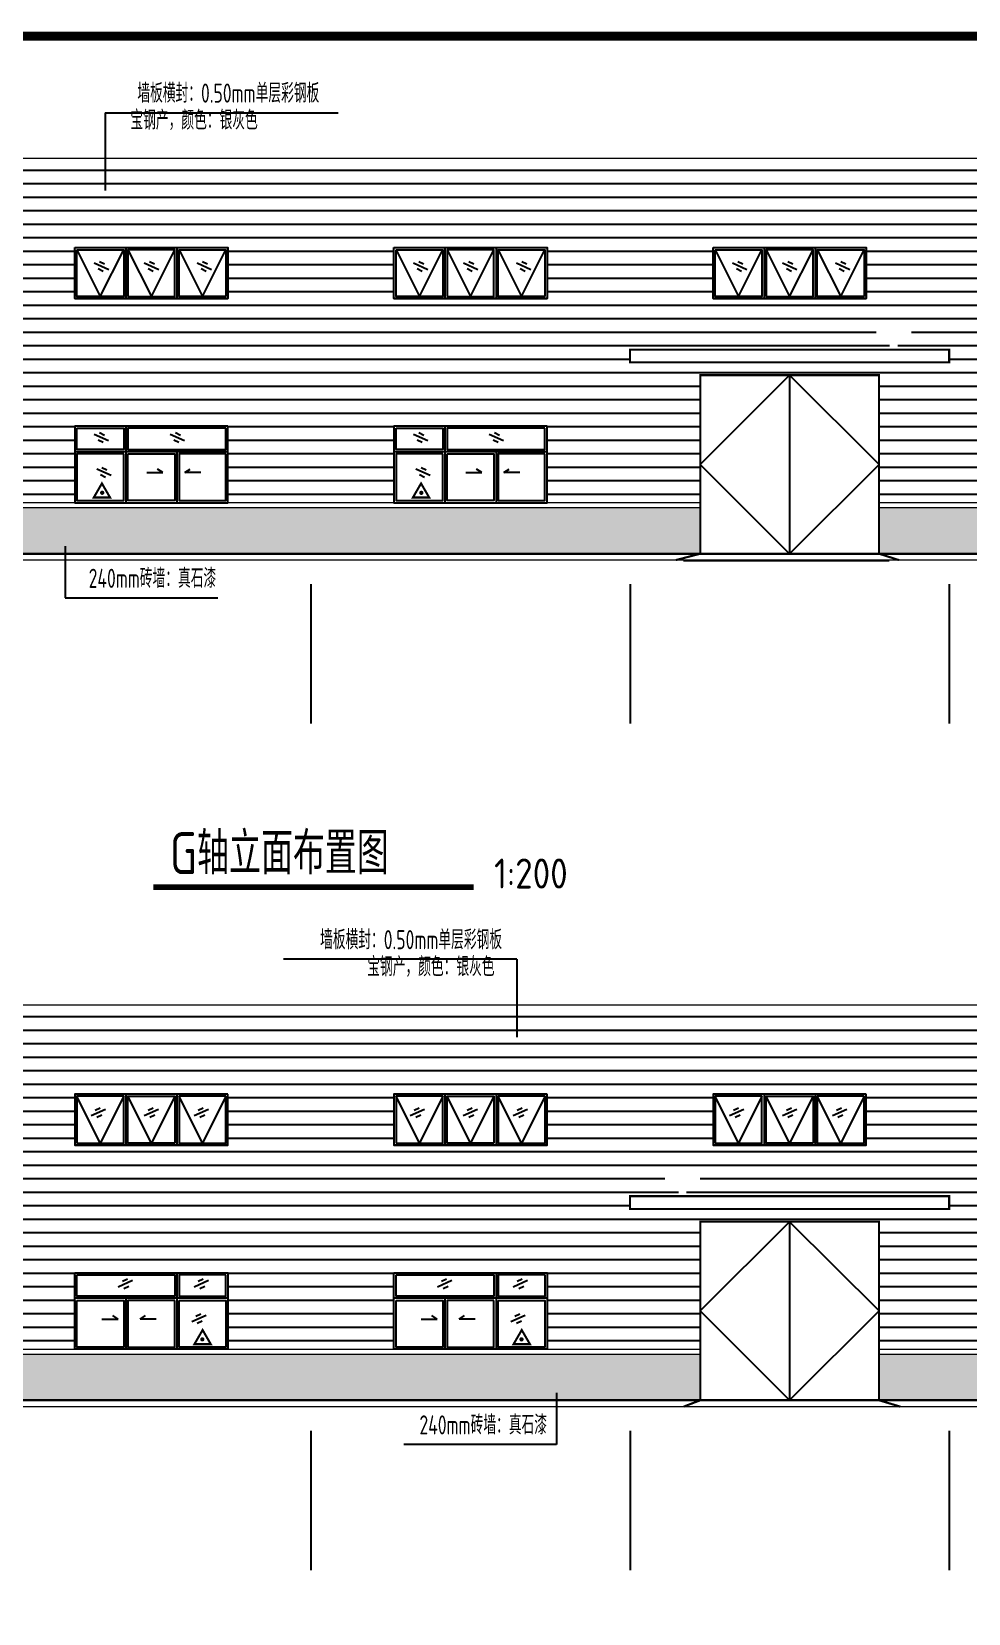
# Model space of a CAD drawing. Extents: x 180850 to 1399066, y 113487 to 334416.
# Drawn here: x 711669 to 733682, y 278472 to 315676 of the extents above; entities that cross this region are included whole.
import ezdxf
from ezdxf.enums import TextEntityAlignment as Align

# ---------------------------------------------------------------- set-up
doc = ezdxf.new("R2010")
doc.units = 0
doc.header["$LTSCALE"] = 1000
for name, color, linetype in [('AXIS', 3, 'Continuous'), ('DIM_SYMB', 3, 'Continuous'), ('PUB_TEXT', 7, 'Continuous'), ('PUB_TITLE', 4, 'Continuous'), ('REIN', 1, 'Continuous')]:
    doc.layers.add(name, color=color, linetype=linetype)
doc.styles.add('C', font='tssdeng.shx', dxfattribs={"height": 3, "bigfont": 'tssdchn.shx'})
doc.styles.get("Standard").update_dxf_attribs({"font": 'gbenor.shx', "bigfont": 'gbcbig.shx'})

msp = doc.modelspace()

# ---------------------------------------------------------------- hatches: boundary and pattern name
at = {"true_color": 0xc7c8ca}
h = msp.add_hatch(dxfattribs=at)
h.set_pattern_fill('ANSI31', color=9, scale=200, angle=315)
h.set_pattern_definition([(0, (0, 0), (9e-14, 317.5), [])])
h.paths.add_polyline_path([(740699.08, 312696.59), (688212.75, 312696.59), (688246.04, 304596.67), (690182.37, 304596.67), (690182.37, 306396.67), (693782.4, 306396.67), (693782.4, 304596.67), (697682.37, 304596.67), (697682.37, 306396.67), (701282.4, 306396.67), (701282.4, 304596.67), (704882.38, 304596.67), (704882.38, 307596.67), (709082.38, 307596.67), (709082.38, 304596.67), (712682.34, 304596.67), (712682.34, 306396.67), (716282.37, 306396.67), (716282.37, 304596.67), (720182.34, 304596.67), (720182.34, 306396.67), (723782.37, 306396.67), (723782.37, 304596.67), (727382.38, 304596.67), (727382.38, 307596.67), (731582.38, 307596.67), (731582.38, 304596.67), (735182.37, 304596.67), (735182.37, 306396.67), (738782.4, 306396.67), (738782.4, 304596.67), (740732.37, 304596.67)])
h.paths.add_polyline_path([(712682.35, 309396.67), (712682.35, 310596.67), (716282.35, 310596.67), (716282.35, 309396.67)], flags=16)
h.paths.add_polyline_path([(716232.41, 309446.67), (715132.35, 309446.67), (715132.35, 310546.66), (716232.41, 310546.66)], flags=0)
h.paths.add_polyline_path([(715032.35, 309446.67), (713932.35, 309446.67), (713932.35, 310546.66), (715032.35, 310546.66)], flags=0)
h.paths.add_polyline_path([(720182.35, 309396.67), (720182.35, 310596.67), (723782.35, 310596.67), (723782.35, 309396.67)], flags=16)
h.paths.add_polyline_path([(720231.99, 309446.69), (720232, 310546.69), (721332.05, 310546.66), (721332.04, 309446.66)], flags=0)
h.paths.add_polyline_path([(713832.04, 309446.66), (712731.99, 309446.69), (712732, 310546.69), (713832.05, 310546.66)], flags=0)
h.paths.add_polyline_path([(721432.35, 309446.67), (721432.35, 310546.66), (722532.35, 310546.66), (722532.35, 309446.67)], flags=0)
h.paths.add_polyline_path([(710101.17, 308796.67), (709501.17, 308196.67), (710101.17, 308196.67), (710732.38, 308196.67), (710732.38, 307896.67), (703232.38, 307896.67), (703232.38, 308196.67), (709501.17, 308196.67), (708901.17, 308796.67)], flags=16)
h.paths.add_polyline_path([(722632.35, 309446.67), (722632.35, 310546.66), (723732.41, 310546.66), (723732.41, 309446.67)], flags=0)
h.paths.add_polyline_path([(705182.35, 309396.67), (705182.35, 310596.67), (708782.35, 310596.67), (708782.35, 309396.67)], flags=16)
h.paths.add_polyline_path([(725732.38, 307896.67), (725732.38, 308196.67), (731928.64, 308196.67), (731328.64, 308796.67), (732528.64, 308796.67), (731928.64, 308196.67), (732528.64, 308196.67), (733232.38, 308196.67), (733232.38, 307896.67)], flags=16)
h.paths.add_polyline_path([(708732.41, 309446.67), (707632.35, 309446.67), (707632.35, 310546.66), (708732.41, 310546.66)], flags=0)
h.paths.add_polyline_path([(707532.35, 309446.67), (706432.35, 309446.67), (706432.35, 310546.66), (707532.35, 310546.66)], flags=0)
h.paths.add_polyline_path([(727682.35, 309396.67), (727682.35, 310596.67), (731282.35, 310596.67), (731282.35, 309396.67)], flags=16)
h.paths.add_polyline_path([(727731.99, 309446.69), (727732, 310546.69), (728832.05, 310546.66), (728832.04, 309446.66)], flags=0)
h.paths.add_polyline_path([(706332.04, 309446.66), (705231.99, 309446.69), (705232, 310546.69), (706332.05, 310546.66)], flags=0)
h.paths.add_polyline_path([(728932.35, 309446.67), (728932.35, 310546.66), (730032.35, 310546.66), (730032.35, 309446.67)], flags=0)
h.paths.add_polyline_path([(730132.35, 309446.67), (730132.35, 310546.66), (731232.41, 310546.66), (731232.41, 309446.67)], flags=0)
h.paths.add_polyline_path([(697682.35, 309396.67), (697682.35, 310596.67), (701282.35, 310596.67), (701282.35, 309396.67)], flags=16)
h.paths.add_polyline_path([(701232.41, 309446.67), (700132.35, 309446.67), (700132.35, 310546.66), (701232.41, 310546.66)], flags=0)
h.paths.add_polyline_path([(700032.35, 309446.67), (698932.35, 309446.67), (698932.35, 310546.66), (700032.35, 310546.66)], flags=0)
h.paths.add_polyline_path([(735182.35, 309396.67), (735182.35, 310596.67), (738782.35, 310596.67), (738782.35, 309396.67)], flags=16)
h.paths.add_polyline_path([(735231.99, 309446.69), (735232, 310546.69), (736332.05, 310546.66), (736332.04, 309446.66)], flags=0)
h.paths.add_polyline_path([(698832.04, 309446.66), (697731.99, 309446.69), (697732, 310546.69), (698832.05, 310546.66)], flags=0)
h.paths.add_polyline_path([(736432.35, 309446.67), (736432.35, 310546.66), (737532.35, 310546.66), (737532.35, 309446.67)], flags=0)
h.paths.add_polyline_path([(737632.35, 309446.67), (737632.35, 310546.66), (738732.41, 310546.66), (738732.41, 309446.67)], flags=0)
h.paths.add_polyline_path([(690182.35, 309396.67), (690182.35, 310596.67), (693782.35, 310596.67), (693782.35, 309396.67)], flags=16)
h.paths.add_polyline_path([(693732.41, 309446.67), (692632.35, 309446.67), (692632.35, 310546.66), (693732.41, 310546.66)], flags=0)
h.paths.add_polyline_path([(692532.35, 309446.67), (691432.35, 309446.67), (691432.35, 310546.66), (692532.35, 310546.66)], flags=0)
h.paths.add_polyline_path([(691332.04, 309446.66), (690231.99, 309446.69), (690232, 310546.69), (691332.05, 310546.66)], flags=0)
h.paths.add_polyline_path([(710223.75, 308857.92), (712201.25, 308857.92), (712201.25, 309750.42), (710223.75, 309750.42)], flags=24)
h.paths.add_polyline_path([(732651.22, 308857.92), (734628.72, 308857.92), (734628.72, 309750.42), (732651.22, 309750.42)], flags=24)
h = msp.add_hatch(dxfattribs=at)
h.set_pattern_fill('AR-B816', color=9, scale=150)
h.set_pattern_definition([(0, (321896.65, 222530.94), (0, 181.9656), []), (90, (321896.65, 222530.94), (-181.9656, 181.9656), [181.9656, -181.9656])])
h.paths.add_polyline_path([(704882.38, 304476.67), (688246.04, 304476.67), (688246.04, 303396.67), (704882.38, 303396.67)])
h.paths.add_polyline_path([(727382.38, 304476.67), (709082.38, 304476.67), (709082.38, 303396.67), (727382.38, 303396.67)])
h.paths.add_polyline_path([(740732.38, 304476.67), (731582.38, 304476.67), (731582.38, 303396.67), (740732.38, 303396.67)])
h.paths.add_polyline_path([(748847.27, 304476.67), (740732.38, 304476.67), (740732.38, 303396.67), (748847.27, 303396.67)])
h = msp.add_hatch(dxfattribs=at)
h.set_pattern_fill('ANSI31', color=9, scale=200, angle=315)
h.set_pattern_definition([(0, (0, -19912.32), (9e-14, 317.5), [])])
h.paths.add_polyline_path([(695765.68, 292784.27), (748252.02, 292784.27), (748218.72, 284684.35), (746282.4, 284684.35), (746282.4, 286484.35), (742682.37, 286484.35), (742682.37, 284684.35), (738782.4, 284684.35), (738782.4, 286484.35), (735182.37, 286484.35), (735182.37, 284684.35), (731582.38, 284684.35), (731582.38, 287684.35), (727382.38, 287684.35), (727382.38, 284684.35), (723782.43, 284684.35), (723782.43, 286484.35), (720182.4, 286484.35), (720182.4, 284684.35), (716282.43, 284684.35), (716282.43, 286484.35), (712682.4, 286484.35), (712682.4, 284684.35), (709082.38, 284684.35), (709082.38, 287684.35), (704882.38, 287684.35), (704882.38, 284684.35), (701282.4, 284684.35), (701282.4, 286484.35), (697682.37, 286484.35), (697682.37, 284684.35), (695732.39, 284684.35)])
h.paths.add_polyline_path([(723782.41, 289484.35), (723782.41, 290684.35), (720182.41, 290684.35), (720182.41, 289484.35)], flags=16)
h.paths.add_polyline_path([(720232.35, 289534.35), (721332.41, 289534.35), (721332.41, 290634.34), (720232.35, 290634.34)], flags=0)
h.paths.add_polyline_path([(721432.41, 289534.35), (722532.41, 289534.35), (722532.41, 290634.34), (721432.41, 290634.34)], flags=0)
h.paths.add_polyline_path([(716282.41, 289484.35), (716282.41, 290684.35), (712682.41, 290684.35), (712682.41, 289484.35)], flags=16)
h.paths.add_polyline_path([(716232.78, 289534.38), (716232.77, 290634.38), (715132.72, 290634.34), (715132.72, 289534.34)], flags=0)
h.paths.add_polyline_path([(722632.72, 289534.34), (723732.78, 289534.38), (723732.77, 290634.38), (722632.72, 290634.34)], flags=0)
h.paths.add_polyline_path([(715032.41, 289534.35), (715032.41, 290634.34), (713932.41, 290634.34), (713932.41, 289534.35)], flags=0)
h.paths.add_polyline_path([(726363.6, 288884.35), (726963.6, 288284.35), (726363.6, 288284.35), (725732.38, 288284.35), (725732.38, 287984.35), (733232.38, 287984.35), (733232.38, 288284.35), (726963.6, 288284.35), (727563.6, 288884.35)], flags=16)
h.paths.add_polyline_path([(713832.41, 289534.35), (713832.41, 290634.34), (712732.35, 290634.34), (712732.35, 289534.35)], flags=0)
h.paths.add_polyline_path([(731282.41, 289484.35), (731282.41, 290684.35), (727682.41, 290684.35), (727682.41, 289484.35)], flags=16)
h.paths.add_polyline_path([(710732.38, 287984.35), (710732.38, 288284.35), (704536.12, 288284.35), (705136.12, 288884.35), (703936.12, 288884.35), (704536.12, 288284.35), (703936.12, 288284.35), (703232.38, 288284.35), (703232.38, 287984.35)], flags=16)
h.paths.add_polyline_path([(727732.35, 289534.35), (728832.41, 289534.35), (728832.41, 290634.34), (727732.35, 290634.34)], flags=0)
h.paths.add_polyline_path([(728932.41, 289534.35), (730032.41, 289534.35), (730032.41, 290634.34), (728932.41, 290634.34)], flags=0)
h.paths.add_polyline_path([(708782.41, 289484.35), (708782.41, 290684.35), (705182.41, 290684.35), (705182.41, 289484.35)], flags=16)
h.paths.add_polyline_path([(708732.78, 289534.38), (708732.77, 290634.38), (707632.72, 290634.34), (707632.72, 289534.34)], flags=0)
h.paths.add_polyline_path([(730132.72, 289534.34), (731232.78, 289534.38), (731232.77, 290634.38), (730132.72, 290634.34)], flags=0)
h.paths.add_polyline_path([(707532.41, 289534.35), (707532.41, 290634.34), (706432.41, 290634.34), (706432.41, 289534.35)], flags=0)
h.paths.add_polyline_path([(706332.41, 289534.35), (706332.41, 290634.34), (705232.35, 290634.34), (705232.35, 289534.35)], flags=0)
h.paths.add_polyline_path([(738782.41, 289484.35), (738782.41, 290684.35), (735182.41, 290684.35), (735182.41, 289484.35)], flags=16)
h.paths.add_polyline_path([(735232.35, 289534.35), (736332.41, 289534.35), (736332.41, 290634.34), (735232.35, 290634.34)], flags=0)
h.paths.add_polyline_path([(736432.41, 289534.35), (737532.41, 289534.35), (737532.41, 290634.34), (736432.41, 290634.34)], flags=0)
h.paths.add_polyline_path([(701282.41, 289484.35), (701282.41, 290684.35), (697682.41, 290684.35), (697682.41, 289484.35)], flags=16)
h.paths.add_polyline_path([(701232.78, 289534.38), (701232.77, 290634.38), (700132.72, 290634.34), (700132.72, 289534.34)], flags=0)
h.paths.add_polyline_path([(737632.72, 289534.34), (738732.78, 289534.38), (738732.77, 290634.38), (737632.72, 290634.34)], flags=0)
h.paths.add_polyline_path([(700032.41, 289534.35), (700032.41, 290634.34), (698932.41, 290634.34), (698932.41, 289534.35)], flags=0)
h.paths.add_polyline_path([(698832.41, 289534.35), (698832.41, 290634.34), (697732.35, 290634.34), (697732.35, 289534.35)], flags=0)
h.paths.add_polyline_path([(746282.41, 289484.35), (746282.41, 290684.35), (742682.41, 290684.35), (742682.41, 289484.35)], flags=16)
h.paths.add_polyline_path([(742732.35, 289534.35), (743832.41, 289534.35), (743832.41, 290634.34), (742732.35, 290634.34)], flags=0)
h.paths.add_polyline_path([(743932.41, 289534.35), (745032.41, 289534.35), (745032.41, 290634.34), (743932.41, 290634.34)], flags=0)
h.paths.add_polyline_path([(745132.72, 289534.34), (746232.78, 289534.38), (746232.77, 290634.38), (745132.72, 290634.34)], flags=0)
h.paths.add_polyline_path([(726241.02, 288945.6), (724263.52, 288945.6), (724263.52, 289838.1), (726241.02, 289838.1)], flags=24)
h.paths.add_polyline_path([(703813.54, 288945.6), (701836.04, 288945.6), (701836.04, 289838.1), (703813.54, 289838.1)], flags=24)
h = msp.add_hatch(dxfattribs=at)
h.set_pattern_fill('AR-B816', color=9, scale=150)
h.set_pattern_definition([(0, (321896.65, 202618.63), (0, 181.9656), []), (90, (321896.65, 202618.63), (-181.9656, 181.9656), [181.9656, -181.9656])])
h.paths.add_polyline_path([(731582.38, 284564.35), (748218.72, 284564.35), (748218.72, 283484.35), (731582.38, 283484.35)])
h.paths.add_polyline_path([(709082.38, 284564.35), (727382.38, 284564.35), (727382.38, 283484.35), (709082.38, 283484.35)])
h.paths.add_polyline_path([(695732.38, 284564.35), (704882.38, 284564.35), (704882.38, 283484.35), (695732.38, 283484.35)])
h.paths.add_polyline_path([(687617.49, 284564.35), (695732.38, 284564.35), (695732.38, 283484.35), (687617.49, 283484.35)])

# ---------------------------------------------------------------- linework, layer by layer
at = {"color": 3}
for p, q in [((712732, 310546.69), (713282.02, 309446.68)), ((713282.02, 309446.68), (713832.05, 310546.66)), ((713932.35, 310546.66), (714482.35, 309446.67)), ((714482.35, 309446.67), (715032.35, 310546.66)), ((715132.35, 310546.66), (715682.38, 309446.67)), ((715682.38, 309446.67), (716232.41, 310546.66)), ((720232, 310546.69), (720782.02, 309446.68)), ((720782.02, 309446.68), (721332.05, 310546.66)), ((721432.35, 310546.66), (721982.35, 309446.67)), ((721982.35, 309446.67), (722532.35, 310546.66)), ((722632.35, 310546.66), (723182.38, 309446.67)), ((723182.38, 309446.67), (723732.41, 310546.66)), ((727732, 310546.69), (728282.02, 309446.68)), ((728282.02, 309446.68), (728832.05, 310546.66)), ((728932.35, 310546.66), (729482.35, 309446.67)), ((729482.35, 309446.67), (730032.35, 310546.66)), ((730132.35, 310546.66), (730682.38, 309446.67)), ((730682.38, 309446.67), (731232.41, 310546.66)), ((713282.38, 289534.35), (712732.35, 290634.34)), ((713832.41, 290634.34), (713282.38, 289534.35)), ((714482.41, 289534.35), (713932.41, 290634.34)), ((715032.41, 290634.34), (714482.41, 289534.35)), ((715682.75, 289534.36), (715132.72, 290634.34)), ((716232.77, 290634.38), (715682.75, 289534.36)), ((720782.38, 289534.35), (720232.35, 290634.34)), ((721332.41, 290634.34), (720782.38, 289534.35)), ((721982.41, 289534.35), (721432.41, 290634.34)), ((722532.41, 290634.34), (721982.41, 289534.35)), ((723182.75, 289534.36), (722632.72, 290634.34)), ((723732.77, 290634.38), (723182.75, 289534.36)), ((728282.38, 289534.35), (727732.35, 290634.34)), ((728832.41, 290634.34), (728282.38, 289534.35)), ((729482.41, 289534.35), (728932.41, 290634.34)), ((730032.41, 290634.34), (729482.41, 289534.35)), ((730682.75, 289534.36), (730132.72, 290634.34)), ((731232.77, 290634.38), (730682.75, 289534.36))]:
    msp.add_line(p, q, dxfattribs=at)
for p, q in [((713882.37, 310596.67), (713882.35, 309396.67)), ((715082.35, 310596.67), (715082.35, 309396.67)), ((721382.37, 310596.67), (721382.35, 309396.67)), ((722582.35, 310596.67), (722582.35, 309396.67)), ((728882.37, 310596.67), (728882.35, 309396.67)), ((730082.35, 310596.67), (730082.35, 309396.67)), ((713141.08, 310237.55), (713479.39, 310084.94)), ((713229.51, 310101.7), (713347.17, 310044.64)), ((713265.7, 310269.6), (713383.37, 310212.54)), ((714316.05, 310237.53), (714654.36, 310084.92)), ((714404.48, 310101.68), (714522.14, 310044.62)), ((714440.68, 310269.58), (714558.34, 310212.52)), ((715560.76, 310237.53), (715899.07, 310084.92)), ((715649.19, 310101.68), (715766.85, 310044.62)), ((715685.39, 310269.58), (715803.05, 310212.52)), ((720641.08, 310237.55), (720979.39, 310084.94)), ((720729.51, 310101.7), (720847.17, 310044.64)), ((720765.7, 310269.6), (720883.37, 310212.54)), ((721816.05, 310237.53), (722154.36, 310084.92)), ((721904.48, 310101.68), (722022.14, 310044.62)), ((721940.68, 310269.58), (722058.34, 310212.52)), ((723060.76, 310237.53), (723399.07, 310084.92)), ((723149.19, 310101.68), (723266.85, 310044.62)), ((723185.39, 310269.58), (723303.05, 310212.52)), ((728141.08, 310237.55), (728479.39, 310084.94)), ((728229.51, 310101.7), (728347.17, 310044.64)), ((728265.7, 310269.6), (728383.37, 310212.54)), ((729316.05, 310237.53), (729654.36, 310084.92)), ((729404.48, 310101.68), (729522.14, 310044.62)), ((729440.68, 310269.58), (729558.34, 310212.52)), ((730560.76, 310237.53), (730899.07, 310084.92)), ((730649.19, 310101.68), (730766.85, 310044.62)), ((730685.39, 310269.58), (730803.05, 310212.52)), ((712682.35, 309396.67), (716282.41, 309396.67)), ((720182.35, 309396.67), (723782.41, 309396.67)), ((727682.35, 309396.67), (731282.41, 309396.67)), ((729482.38, 307596.67), (727382.38, 305496.67)), ((729482.38, 307596.67), (729482.38, 303396.67)), ((729482.38, 307596.67), (731582.38, 305496.67)), ((713140.12, 306211.48), (713478.43, 306058.87)), ((713264.75, 306243.53), (713382.41, 306186.46)), ((713882.32, 306396.67), (713882.34, 304596.67)), ((714922.41, 306211.48), (715260.72, 306058.87)), ((715047.04, 306243.53), (715164.7, 306186.46)), ((720640.12, 306211.48), (720978.43, 306058.87)), ((720764.75, 306243.53), (720882.41, 306186.46)), ((721382.32, 306396.67), (721382.34, 304596.67)), ((722422.41, 306211.48), (722760.72, 306058.87)), ((722547.04, 306243.53), (722664.7, 306186.46)), ((713228.55, 306075.63), (713346.21, 306018.56)), ((715010.84, 306075.63), (715128.5, 306018.56)), ((720728.55, 306075.63), (720846.21, 306018.56)), ((722510.84, 306075.63), (722628.5, 306018.56)), ((712682.34, 305796.67), (716282.37, 305796.67)), ((715082.33, 305796.68), (715082.35, 304596.68)), ((720182.34, 305796.67), (723782.37, 305796.67)), ((722582.33, 305796.68), (722582.35, 304596.68)), ((727382.38, 305496.67), (729482.38, 303396.67)), ((731582.38, 305496.67), (729482.38, 303396.67)), ((713196.88, 305393.33), (713535.19, 305240.72)), ((713285.31, 305257.47), (713402.97, 305200.41)), ((713321.51, 305425.37), (713439.17, 305368.31)), ((714371.58, 305303.76), (714748.27, 305303.77)), ((714748.27, 305303.77), (714623.43, 305388.21)), ((715266.66, 305303.77), (715391.49, 305388.22)), ((715643.35, 305303.78), (715266.66, 305303.77)), ((720696.88, 305393.33), (721035.19, 305240.72)), ((720785.31, 305257.47), (720902.97, 305200.41)), ((720821.51, 305425.37), (720939.17, 305368.31)), ((721871.58, 305303.76), (722248.27, 305303.77)), ((722248.27, 305303.77), (722123.43, 305388.21)), ((722766.66, 305303.77), (722891.49, 305388.22)), ((723143.35, 305303.78), (722766.66, 305303.77)), ((688246.04, 303396.67), (748847.27, 303396.67)), ((748847.27, 303396.67), (688246.04, 303396.67)), ((688246.04, 303396.67), (748847.27, 303396.67)), ((688246.04, 303396.67), (748847.27, 303396.67)), ((726991.02, 303236.67), (731821.45, 303236.67)), ((713882.41, 290684.35), (713882.41, 289484.35)), ((715082.4, 290684.35), (715082.41, 289484.35)), ((721382.41, 290684.35), (721382.41, 289484.35)), ((722582.4, 290684.35), (722582.41, 289484.35)), ((728882.41, 290684.35), (728882.41, 289484.35)), ((730082.4, 290684.35), (730082.41, 289484.35)), ((713404, 290325.22), (713065.69, 290172.61)), ((713279.38, 290357.26), (713161.71, 290300.2)), ((714648.71, 290325.22), (714310.4, 290172.61)), ((714524.09, 290357.26), (714406.42, 290300.2)), ((715823.69, 290325.23), (715485.38, 290172.62)), ((715699.06, 290357.28), (715581.4, 290300.22)), ((720904, 290325.22), (720565.69, 290172.61)), ((720779.38, 290357.26), (720661.71, 290300.2)), ((722148.71, 290325.22), (721810.4, 290172.61)), ((722024.09, 290357.26), (721906.42, 290300.2)), ((723323.69, 290325.23), (722985.38, 290172.62)), ((723199.06, 290357.28), (723081.4, 290300.22)), ((728404, 290325.22), (728065.69, 290172.61)), ((728279.38, 290357.26), (728161.71, 290300.2)), ((729648.71, 290325.22), (729310.4, 290172.61)), ((729524.09, 290357.26), (729406.42, 290300.2)), ((730823.69, 290325.23), (730485.38, 290172.62)), ((730699.06, 290357.28), (730581.4, 290300.22)), ((713315.58, 290189.36), (713197.91, 290132.3)), ((714560.29, 290189.36), (714442.62, 290132.3)), ((715735.26, 290189.38), (715617.6, 290132.32)), ((720815.58, 290189.36), (720697.91, 290132.3)), ((722060.29, 290189.36), (721942.62, 290132.3)), ((723235.26, 290189.38), (723117.6, 290132.32)), ((728315.58, 290189.36), (728197.91, 290132.3)), ((729560.29, 290189.36), (729442.62, 290132.3)), ((730735.26, 290189.38), (730617.6, 290132.32)), ((716282.41, 289484.35), (712682.35, 289484.35)), ((723782.41, 289484.35), (720182.35, 289484.35)), ((731282.41, 289484.35), (727682.35, 289484.35)), ((729482.38, 287684.35), (727382.38, 285584.35)), ((729482.38, 287684.35), (729482.38, 283484.35)), ((729482.38, 287684.35), (731582.38, 285584.35)), ((715082.44, 286484.35), (715082.43, 284684.35)), ((722582.44, 286484.35), (722582.43, 284684.35)), ((714042.35, 286299.16), (713704.04, 286146.55)), ((713917.73, 286331.21), (713800.06, 286274.15)), ((713953.92, 286163.31), (713836.26, 286106.25)), ((715824.65, 286299.16), (715486.34, 286146.55)), ((715700.02, 286331.21), (715582.36, 286274.15)), ((715736.22, 286163.31), (715618.56, 286106.25)), ((721542.35, 286299.16), (721204.04, 286146.55)), ((721417.73, 286331.21), (721300.06, 286274.15)), ((721453.92, 286163.31), (721336.26, 286106.25)), ((723324.65, 286299.16), (722986.34, 286146.55)), ((723200.02, 286331.21), (723082.36, 286274.15)), ((723236.22, 286163.31), (723118.56, 286106.25)), ((716282.43, 285884.35), (712682.4, 285884.35)), ((713882.44, 285884.36), (713882.42, 284684.36)), ((723782.43, 285884.35), (720182.4, 285884.35)), ((721382.44, 285884.36), (721382.42, 284684.36)), ((713321.42, 285391.46), (713698.11, 285391.46)), ((713698.11, 285391.46), (713573.27, 285475.9)), ((714216.5, 285391.45), (714341.33, 285475.89)), ((714593.19, 285391.44), (714216.5, 285391.45)), ((715767.88, 285481.01), (715429.57, 285328.4)), ((715643.26, 285513.05), (715525.59, 285455.99)), ((720821.42, 285391.46), (721198.11, 285391.46)), ((721198.11, 285391.46), (721073.27, 285475.9)), ((721716.5, 285391.45), (721841.33, 285475.89)), ((722093.19, 285391.44), (721716.5, 285391.45)), ((723267.88, 285481.01), (722929.57, 285328.4)), ((723143.26, 285513.05), (723025.59, 285455.99)), ((727382.38, 285584.35), (729482.38, 283484.35)), ((731582.38, 285584.35), (729482.38, 283484.35)), ((715679.45, 285345.15), (715561.79, 285288.09)), ((723179.45, 285345.15), (723061.79, 285288.09)), ((748218.72, 283484.35), (687617.49, 283484.35)), ((687617.49, 283484.35), (748218.72, 283484.35)), ((748218.72, 283484.35), (687617.49, 283484.35)), ((748218.72, 283484.35), (687617.49, 283484.35))]:
    msp.add_line(p, q)
for points, const_width in [([(688212.75, 312696.59), (748813.98, 312696.59)], 30), ([(726810.08, 303246.67), (727382.38, 303396.67), (727382.38, 307596.67), (731582.38, 307596.67), (731582.38, 303396.67), (732049.78, 303246.67)], 50), ([(727382.38, 304596.67), (709082.38, 304596.67)], 30), ([(709082.38, 304476.67), (727382.38, 304476.67)], 30), ([(748847.27, 304596.67), (731582.38, 304596.67)], 30), ([(731582.38, 304476.67), (748847.27, 304476.67)], 30), ([(686213.61, 303246.67), (749889.72, 303246.67)], 30), ([(748847.27, 303396.67), (688246.04, 303396.67)], 30), ([(748252.02, 292784.27), (687650.78, 292784.27)], 30), ([(732083.87, 283334.35), (731582.38, 283484.35), (731582.38, 287684.35), (727382.38, 287684.35), (727382.38, 283484.35), (726990.54, 283334.35)], 50), ([(709082.38, 284684.35), (727382.38, 284684.35)], 30), ([(731582.38, 284684.35), (748218.72, 284684.35)], 30), ([(727382.38, 284564.35), (709082.38, 284564.35)], 30), ([(748218.72, 284564.35), (731582.38, 284564.35)], 30), ([(687617.49, 283484.35), (748218.72, 283484.35)], 30), ([(750251.16, 283334.35), (686575.05, 283334.35)], 30)]:
    msp.add_lwpolyline(points, dxfattribs=dict(const_width=const_width))
for points in [[(712682.35, 310596.67), (716282.35, 310596.67), (716282.35, 309396.67), (712682.35, 309396.67)], [(720182.35, 310596.67), (723782.35, 310596.67), (723782.35, 309396.67), (720182.35, 309396.67)], [(727682.35, 310596.67), (731282.35, 310596.67), (731282.35, 309396.67), (727682.35, 309396.67)], [(716282.37, 306396.67), (712682.34, 306396.67), (712682.34, 304596.67), (716282.37, 304596.67)], [(712731.95, 306346.67), (713832.01, 306346.66), (713832.01, 305846.66), (712731.95, 305846.67)], [(716232.72, 306346.7), (713932.64, 306346.66), (713932.65, 305846.66), (716232.73, 305846.7)], [(723782.37, 306396.67), (720182.34, 306396.67), (720182.34, 304596.67), (723782.37, 304596.67)], [(720231.95, 306346.67), (721332.01, 306346.66), (721332.01, 305846.66), (720231.95, 305846.67)], [(723732.72, 306346.7), (721432.64, 306346.66), (721432.65, 305846.66), (723732.73, 305846.7)], [(713832.34, 305746.67), (712732.28, 305746.67), (712732.28, 304646.67), (713832.34, 304646.67)], [(713932.32, 305746.67), (715032.33, 305746.68), (715032.35, 304646.68), (713932.34, 304646.67)], [(716232.4, 305746.69), (715132.33, 305746.68), (715132.35, 304646.68), (716232.42, 304646.69)], [(721332.34, 305746.67), (720232.28, 305746.67), (720232.28, 304646.67), (721332.34, 304646.67)], [(721432.32, 305746.67), (722532.33, 305746.68), (722532.35, 304646.68), (721432.34, 304646.67)], [(723732.4, 305746.69), (722632.33, 305746.68), (722632.35, 304646.68), (723732.42, 304646.69)], [(716282.41, 290684.35), (712682.41, 290684.35), (712682.41, 289484.35), (716282.41, 289484.35)], [(723782.41, 290684.35), (720182.41, 290684.35), (720182.41, 289484.35), (723782.41, 289484.35)], [(731282.41, 290684.35), (727682.41, 290684.35), (727682.41, 289484.35), (731282.41, 289484.35)], [(712682.4, 286484.35), (716282.43, 286484.35), (716282.43, 284684.35), (712682.4, 284684.35)], [(720182.4, 286484.35), (723782.43, 286484.35), (723782.43, 284684.35), (720182.4, 284684.35)], [(712732.04, 286434.38), (715032.12, 286434.34), (715032.11, 285934.34), (712732.03, 285934.38)], [(716232.82, 286434.35), (715132.76, 286434.34), (715132.76, 285934.34), (716232.82, 285934.35)], [(720232.04, 286434.38), (722532.12, 286434.34), (722532.11, 285934.34), (720232.03, 285934.38)], [(723732.82, 286434.35), (722632.76, 286434.34), (722632.76, 285934.34), (723732.82, 285934.35)], [(712732.36, 285834.38), (713832.44, 285834.36), (713832.42, 284734.37), (712732.34, 284734.38)], [(715032.45, 285834.35), (713932.44, 285834.36), (713932.42, 284734.36), (715032.43, 284734.35)], [(715132.42, 285834.35), (716232.49, 285834.35), (716232.49, 284734.35), (715132.42, 284734.35)], [(720232.36, 285834.38), (721332.44, 285834.36), (721332.42, 284734.37), (720232.34, 284734.38)], [(722532.45, 285834.35), (721432.44, 285834.36), (721432.42, 284734.36), (722532.43, 284734.35)], [(722632.42, 285834.35), (723732.49, 285834.35), (723732.49, 284734.35), (722632.42, 284734.35)]]:
    msp.add_lwpolyline(points, close=True)
for points in [[(712732, 310546.69), (713832.05, 310546.66), (713832.04, 309446.66), (712731.99, 309446.69)], [(713932.35, 309446.67), (715032.35, 309446.67), (715032.35, 310546.66), (713932.35, 310546.66)], [(716232.41, 309446.67), (715132.35, 309446.67), (715132.35, 310546.66), (716232.41, 310546.66)], [(720232, 310546.69), (721332.05, 310546.66), (721332.04, 309446.66), (720231.99, 309446.69)], [(721432.35, 309446.67), (722532.35, 309446.67), (722532.35, 310546.66), (721432.35, 310546.66)], [(723732.41, 309446.67), (722632.35, 309446.67), (722632.35, 310546.66), (723732.41, 310546.66)], [(727732, 310546.69), (728832.05, 310546.66), (728832.04, 309446.66), (727731.99, 309446.69)], [(728932.35, 309446.67), (730032.35, 309446.67), (730032.35, 310546.66), (728932.35, 310546.66)], [(731232.41, 309446.67), (730132.35, 309446.67), (730132.35, 310546.66), (731232.41, 310546.66)], [(712732.35, 289534.35), (713832.41, 289534.35), (713832.41, 290634.34), (712732.35, 290634.34)], [(715032.41, 289534.35), (713932.41, 289534.35), (713932.41, 290634.34), (715032.41, 290634.34)], [(716232.77, 290634.38), (715132.72, 290634.34), (715132.72, 289534.34), (716232.78, 289534.38)], [(720232.35, 289534.35), (721332.41, 289534.35), (721332.41, 290634.34), (720232.35, 290634.34)], [(722532.41, 289534.35), (721432.41, 289534.35), (721432.41, 290634.34), (722532.41, 290634.34)], [(723732.77, 290634.38), (722632.72, 290634.34), (722632.72, 289534.34), (723732.78, 289534.38)], [(727732.35, 289534.35), (728832.41, 289534.35), (728832.41, 290634.34), (727732.35, 290634.34)], [(730032.41, 289534.35), (728932.41, 289534.35), (728932.41, 290634.34), (730032.41, 290634.34)], [(731232.77, 290634.38), (730132.72, 290634.34), (730132.72, 289534.34), (731232.78, 289534.38)]]:
    msp.add_lwpolyline(points, close=True, dxfattribs=at)
at = {"const_width": 50}
for points in [[(725732.38, 307896.67), (733232.38, 307896.67), (733232.38, 308196.67), (725732.38, 308196.67)], [(733232.38, 287984.35), (725732.38, 287984.35), (725732.38, 288284.35), (733232.38, 288284.35)]]:
    msp.add_lwpolyline(points, close=True, dxfattribs=at)
at = {"layer": 'AXIS', "linetype": 'ByBlock'}
for p, q in [((713395.38, 313768.72), (718873.67, 313768.72)), ((713395.38, 313768.72), (713395.38, 311937.45)), ((712458.77, 303572.22), (712458.77, 302356.09)), ((712458.77, 302356.09), (716047.68, 302356.09)), ((723069.38, 293856.4), (717591.1, 293856.4)), ((723069.38, 293856.4), (723069.38, 292025.13)), ((724006, 283659.91), (724006, 282443.77)), ((724006, 282443.77), (720417.08, 282443.77))]:
    msp.add_line(p, q, dxfattribs=at)
at = {"layer": 'AXIS'}
for p, q in [((718232.38, 302681.51), (718232.38, 299398.79)), ((725732.38, 302681.51), (725732.38, 299398.79)), ((733232.38, 302681.51), (733232.38, 299398.79)), ((718232.38, 282769.2), (718232.38, 279486.47)), ((725732.38, 282769.2), (725732.38, 279486.47)), ((733232.38, 282769.2), (733232.38, 279486.47))]:
    msp.add_line(p, q, dxfattribs=at)
at = {"layer": 'DIM_SYMB', "const_width": 131.71}
msp.add_lwpolyline([(714526.45, 295554.48), (722053.34, 295554.48)], dxfattribs=at)
at = {"layer": 'PUB_TITLE', "const_width": 212.12}
msp.add_lwpolyline([(677912.82, 234398.34), (677912.82, 315569.98), (791892.51, 315569.98), (791892.51, 234398.34)], close=True, dxfattribs=at)
at = {"layer": 'REIN', "const_width": 50}
for points in [[(713319.9, 305049.23), (713128.15, 304717.11), (713511.64, 304717.11)], [(720819.9, 305049.23), (720628.15, 304717.11), (721011.64, 304717.11)], [(715686.21, 285136.91), (715877.95, 284804.8), (715494.46, 284804.8)], [(723186.21, 285136.91), (723377.95, 284804.8), (722994.46, 284804.8)]]:
    msp.add_lwpolyline(points, close=True, dxfattribs=at)
for points in [[(713301.17, 304828.9, 1), (713351.17, 304828.9, 1)], [(720801.17, 304828.9, 1), (720851.17, 304828.9, 1)], [(715704.93, 284916.58, -1), (715654.93, 284916.58, -1)], [(723204.93, 284916.58, -1), (723154.93, 284916.58, -1)]]:
    msp.add_lwpolyline(points, format="xyb", close=True, dxfattribs=at)

# ---------------------------------------------------------------- texts
at = {"layer": 'PUB_TEXT', "style": 'C', "width": 0.7}
for s, p in [('墙板横封：0.50mm单层彩钢板', (718428.94, 313870.3)), ('宝钢产，颜色：银灰色', (716982.35, 313235.62)), ('240mm砖墙：真石漆', (716006.02, 302457.68)), ('墙板横封：0.50mm单层彩钢板', (722723.63, 293957.98)), ('宝钢产，颜色：银灰色', (722548.09, 293323.3)), ('240mm砖墙：真石漆', (723780.27, 282545.36))]:
    msp.add_text(s, height=450, dxfattribs=at).set_placement(p, align=Align.BOTTOM_RIGHT)
at = {"layer": 'PUB_TEXT', "style": 'C', "width": 0.8}
msp.add_text('G轴立面布置图', height=987.84, dxfattribs=at).set_placement((714917.26, 295858.63))
at = {"layer": 'PUB_TEXT'}
msp.add_text('1:200', height=705.6, dxfattribs=at).set_placement((722535.86, 295521.4))

doc.saveas('drawing.dxf')
